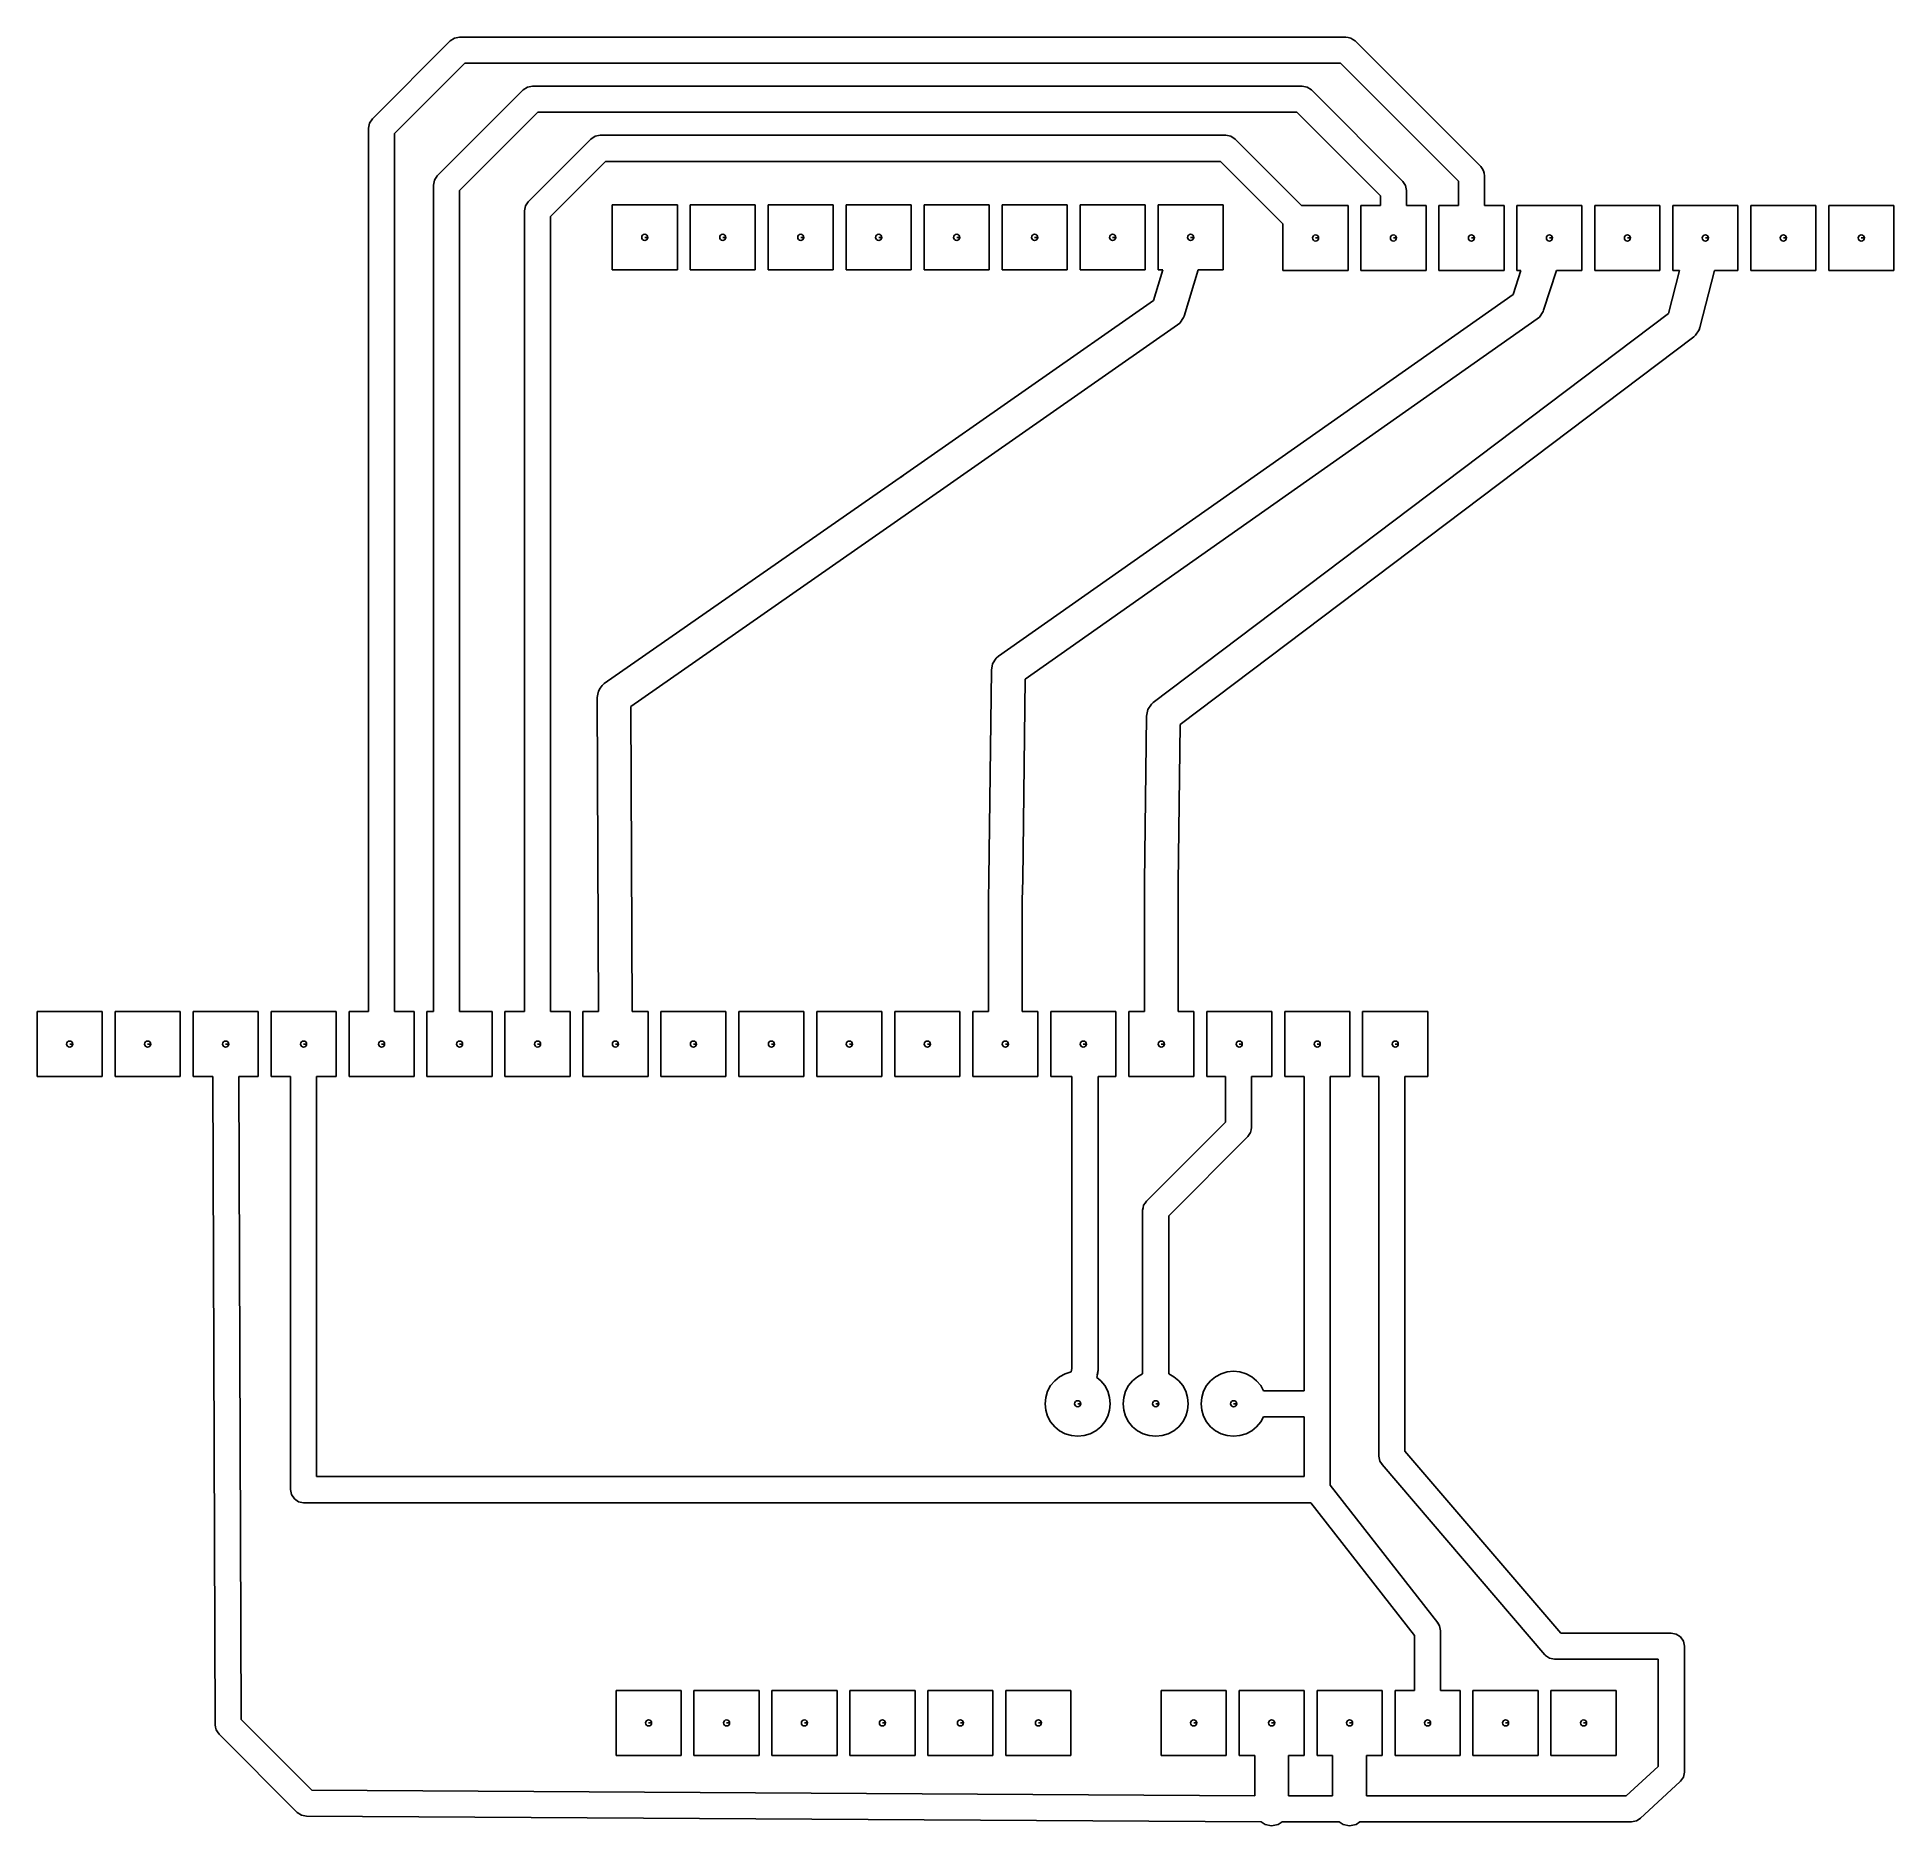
# Model space of a CAD drawing. Extents: x -39.1 to 21.3, y -29.8 to 28.5.
import ezdxf

# ---------------------------------------------------------------- set-up
doc = ezdxf.new("R2010")
doc.units = 0
doc.header["$LTSCALE"] = 0.000394
doc.layers.add('PLAN_1', color=7, linetype='CONTINUOUS')

msp = doc.modelspace()

# ---------------------------------------------------------------- linework, layer by layer
at = {"layer": 'PLAN_1', "color": 7}
for p, q in [((-25.537271, 28.490204, 0.25), (-25.675179, 28.398056, 0.25)), ((-25.374599, 28.52256, 0.25), (-25.537271, 28.490204, 0.25)), ((3.497581, 28.52256, 0.25), (-25.374599, 28.52256, 0.25)), ((3.575039, 28.507156, 0.25), (3.497581, 28.52256, 0.25)), ((3.660252, 28.490204, 0.25), (3.575039, 28.507156, 0.25)), ((3.721184, 28.449493, 0.25), (3.660252, 28.490204, 0.25)), ((3.798161, 28.398056, 0.25), (3.721184, 28.449493, 0.25)), ((-25.675179, 28.398056, 0.25), (-28.215179, 25.858055, 0.25)), ((7.890003, 24.308754, 0.25), (3.798161, 28.398056, 0.25)), ((-27.489519, 25.381409, 0.25), (-25.198524, 27.672401, 0.25)), ((-25.198524, 27.672401, 0.25), (3.321583, 27.672401, 0.25)), ((3.321583, 27.672401, 0.25), (7.164436, 23.831924, 0.25)), ((-23.302818, 26.800392, 0.25), (-26.099358, 24.003853, 0.25)), ((-23.164911, 26.89254, 0.25), (-23.302818, 26.800392, 0.25)), ((-23.002239, 26.924896, 0.25), (-23.164911, 26.89254, 0.25)), ((2.072639, 26.924896, 0.25), (-23.002239, 26.924896, 0.25)), ((2.23531, 26.89254, 0.25), (2.072639, 26.924896, 0.25)), ((2.373219, 26.800392, 0.25), (2.23531, 26.89254, 0.25)), ((5.350098, 23.823517, 0.25), (2.373219, 26.800392, 0.25)), ((-25.373697, 23.527206, 0.25), (-22.826164, 26.074738, 0.25)), ((-22.826164, 26.074738, 0.25), (1.896564, 26.074738, 0.25)), ((1.896564, 26.074738, 0.25), (4.624435, 23.34687, 0.25)), ((-28.307325, 25.720154, 0.25), (-28.339682, 25.55748, 0.25)), ((-28.339682, 25.55748, 0.25), (-28.339682, -3.222359, 0.25)), ((-28.215179, 25.858055, 0.25), (-28.307325, 25.720154, 0.25)), ((-27.489519, -3.222359, 0.25), (-27.489519, 25.381409, 0.25)), ((-21.092831, 25.200386, 0.25), (-23.135178, 23.160576, 0.25)), ((-20.955109, 25.292343, 0.25), (-21.092831, 25.200386, 0.25)), ((-20.792439, 25.324699, 0.25), (-20.955109, 25.292343, 0.25)), ((-0.408939, 25.324699, 0.25), (-20.792439, 25.324699, 0.25)), ((-0.246269, 25.292343, 0.25), (-0.408939, 25.324699, 0.25)), ((-0.108231, 25.200066, 0.25), (-0.246269, 25.292343, 0.25)), ((2.051254, 23.038696, 0.25), (-0.108231, 25.200066, 0.25)), ((-22.409517, 22.683769, 0.25), (-20.616516, 24.474541, 0.25)), ((-20.616516, 24.474541, 0.25), (-0.585125, 24.474541, 0.25)), ((-0.585125, 24.474541, 0.25), (1.44944, 22.438202, 0.25)), ((7.933922, 24.243073, 0.25), (7.890003, 24.308754, 0.25)), ((7.982193, 24.170876, 0.25), (7.933922, 24.243073, 0.25)), ((-26.191504, 23.865952, 0.25), (-26.22386, 23.703278, 0.25)), ((-26.22386, 23.703278, 0.25), (-26.22386, -3.222359, 0.25)), ((-26.099358, 24.003853, 0.25), (-26.191504, 23.865952, 0.25)), ((5.442242, 23.685616, 0.25), (5.350098, 23.823517, 0.25)), ((5.474602, 23.522942, 0.25), (5.442242, 23.685616, 0.25)), ((7.164436, 23.831924, 0.25), (7.164436, 23.038696, 0.25)), ((7.998241, 24.090324, 0.25), (7.982193, 24.170876, 0.25)), ((8.014603, 24.00808, 0.25), (7.998241, 24.090324, 0.25)), ((8.014603, 23.038696, 0.25), (8.014603, 24.00808, 0.25)), ((-25.373697, -3.222359, 0.25), (-25.373697, 23.527206, 0.25)), ((-23.227324, 23.022675, 0.25), (-23.25968, 22.860001, 0.25)), ((-23.135178, 23.160576, 0.25), (-23.227324, 23.022675, 0.25)), ((-18.279476, 23.059021, 0.25), (-20.399639, 23.059021, 0.25)), ((-20.399639, 23.059021, 0.25), (-20.399639, 20.938858, 0.25)), ((-18.279476, 20.938858, 0.25), (-18.279476, 23.059021, 0.25)), ((-15.739479, 23.059021, 0.25), (-17.859642, 23.059021, 0.25)), ((-17.859642, 23.059021, 0.25), (-17.859642, 20.938858, 0.25)), ((-15.739479, 20.938858, 0.25), (-15.739479, 23.059021, 0.25)), ((-13.199478, 23.059021, 0.25), (-15.319641, 23.059021, 0.25)), ((-15.319641, 23.059021, 0.25), (-15.319641, 20.938858, 0.25)), ((-13.199478, 20.938858, 0.25), (-13.199478, 23.059021, 0.25)), ((-10.659477, 23.059021, 0.25), (-12.77964, 23.059021, 0.25)), ((-12.77964, 23.059021, 0.25), (-12.77964, 20.938858, 0.25)), ((-10.659477, 20.938858, 0.25), (-10.659477, 23.059021, 0.25)), ((-8.119476, 23.059021, 0.25), (-10.239639, 23.059021, 0.25)), ((-10.239639, 23.059021, 0.25), (-10.239639, 20.938858, 0.25)), ((-8.119476, 20.938858, 0.25), (-8.119476, 23.059021, 0.25)), ((-5.579479, 23.059021, 0.25), (-7.699642, 23.059021, 0.25)), ((-7.699642, 23.059021, 0.25), (-7.699642, 20.938858, 0.25)), ((-5.579479, 20.938858, 0.25), (-5.579479, 23.059021, 0.25)), ((-3.039478, 23.059021, 0.25), (-5.159641, 23.059021, 0.25)), ((-5.159641, 23.059021, 0.25), (-5.159641, 20.938858, 0.25)), ((-3.039478, 20.938858, 0.25), (-3.039478, 23.059021, 0.25)), ((-0.499477, 23.059021, 0.25), (-2.61964, 23.059021, 0.25)), ((-2.61964, 23.059021, 0.25), (-2.61964, 20.938858, 0.25)), ((-0.499477, 20.938858, 0.25), (-0.499477, 23.059021, 0.25)), ((3.569603, 23.038696, 0.25), (2.051254, 23.038696, 0.25)), ((3.569603, 20.918533, 0.25), (3.569603, 23.038696, 0.25)), ((4.624435, 23.038696, 0.25), (3.989437, 23.038696, 0.25)), ((3.989437, 23.038696, 0.25), (3.989437, 20.918533, 0.25)), ((4.624435, 23.34687, 0.25), (4.624435, 23.038696, 0.25)), ((5.474602, 23.038696, 0.25), (5.474602, 23.522942, 0.25)), ((6.1096, 23.038696, 0.25), (5.474602, 23.038696, 0.25)), ((6.1096, 20.918533, 0.25), (6.1096, 23.038696, 0.25)), ((7.164436, 23.038696, 0.25), (6.529438, 23.038696, 0.25)), ((6.529438, 23.038696, 0.25), (6.529438, 20.918533, 0.25)), ((8.649601, 23.038696, 0.25), (8.014603, 23.038696, 0.25)), ((8.649601, 20.918533, 0.25), (8.649601, 23.038696, 0.25)), ((11.189602, 23.038696, 0.25), (9.069439, 23.038696, 0.25)), ((9.069439, 23.038696, 0.25), (9.069439, 20.918533, 0.25)), ((11.189602, 20.918533, 0.25), (11.189602, 23.038696, 0.25)), ((13.729595, 23.038696, 0.25), (11.609432, 23.038696, 0.25)), ((11.609432, 23.038696, 0.25), (11.609432, 20.918533, 0.25)), ((13.729595, 20.918533, 0.25), (13.729595, 23.038696, 0.25)), ((16.269596, 23.038696, 0.25), (14.149433, 23.038696, 0.25)), ((14.149433, 23.038696, 0.25), (14.149433, 20.918533, 0.25)), ((16.269596, 20.918533, 0.25), (16.269596, 23.038696, 0.25)), ((18.809597, 23.038696, 0.25), (16.689434, 23.038696, 0.25)), ((16.689434, 23.038696, 0.25), (16.689434, 20.918533, 0.25)), ((18.809597, 20.918533, 0.25), (18.809597, 23.038696, 0.25)), ((21.349598, 23.038696, 0.25), (19.229435, 23.038696, 0.25)), ((19.229435, 23.038696, 0.25), (19.229435, 20.918533, 0.25)), ((21.349598, 20.918533, 0.25), (21.349598, 23.038696, 0.25)), ((-23.25968, 22.860001, 0.25), (-23.25968, -3.222359, 0.25)), ((-22.409517, -3.222359, 0.25), (-22.409517, 22.683769, 0.25)), ((1.44944, 22.438202, 0.25), (1.44944, 20.918533, 0.25)), ((-19.339558, 21.99894, 1), (-19.239559, 21.99894, 1)), ((-16.799561, 21.99894, 1), (-16.699562, 21.99894, 1)), ((-14.25956, 21.99894, 1), (-14.159561, 21.99894, 1)), ((-11.719559, 21.99894, 1), (-11.61956, 21.99894, 1)), ((-9.179558, 21.99894, 1), (-9.079559, 21.99894, 1)), ((-6.639561, 21.99894, 1), (-6.539562, 21.99894, 1)), ((-4.09956, 21.99894, 1), (-3.999561, 21.99894, 1)), ((-1.559559, 21.99894, 1), (-1.45956, 21.99894, 1)), ((2.509521, 21.978615, 1), (2.60952, 21.978615, 1)), ((5.049519, 21.978615, 1), (5.149517, 21.978615, 1)), ((7.58952, 21.978615, 1), (7.689518, 21.978615, 1)), ((10.12952, 21.978615, 1), (10.229519, 21.978615, 1)), ((12.669514, 21.978615, 1), (12.769512, 21.978615, 1)), ((15.209515, 21.978615, 1), (15.309513, 21.978615, 1)), ((17.749516, 21.978615, 1), (17.849514, 21.978615, 1)), ((20.289516, 21.978615, 1), (20.389515, 21.978615, 1)), ((-20.399639, 20.938858, 0.25), (-18.279476, 20.938858, 0.25)), ((-17.859642, 20.938858, 0.25), (-15.739479, 20.938858, 0.25)), ((-15.319641, 20.938858, 0.25), (-13.199478, 20.938858, 0.25)), ((-12.77964, 20.938858, 0.25), (-10.659477, 20.938858, 0.25)), ((-10.239639, 20.938858, 0.25), (-8.119476, 20.938858, 0.25)), ((-7.699642, 20.938858, 0.25), (-5.579479, 20.938858, 0.25)), ((-5.159641, 20.938858, 0.25), (-3.039478, 20.938858, 0.25)), ((-2.463661, 20.938858, 0.25), (-2.77047, 19.94252, 0.25)), ((-2.61964, 20.938858, 0.25), (-2.463661, 20.938858, 0.25)), ((-1.771065, 19.436165, 0.25), (-1.308331, 20.938858, 0.25)), ((-1.308331, 20.938858, 0.25), (-0.499477, 20.938858, 0.25)), ((1.44944, 20.918533, 0.25), (3.569603, 20.918533, 0.25)), ((3.989437, 20.918533, 0.25), (6.1096, 20.918533, 0.25)), ((6.529438, 20.918533, 0.25), (8.649601, 20.918533, 0.25)), ((9.200905, 20.918533, 0.25), (8.94574, 20.140366, 0.25)), ((9.069439, 20.918533, 0.25), (9.200905, 20.918533, 0.25)), ((9.937836, 19.6222, 0.25), (10.362911, 20.918533, 0.25)), ((10.362911, 20.918533, 0.25), (11.189602, 20.918533, 0.25)), ((11.609432, 20.918533, 0.25), (13.729595, 20.918533, 0.25)), ((14.36832, 20.918533, 0.25), (14.011395, 19.523979, 0.25)), ((14.149433, 20.918533, 0.25), (14.36832, 20.918533, 0.25)), ((15.033161, 19.062973, 0.25), (15.508076, 20.918533, 0.25)), ((15.508076, 20.918533, 0.25), (16.269596, 20.918533, 0.25)), ((16.689434, 20.918533, 0.25), (18.809597, 20.918533, 0.25)), ((19.229435, 20.918533, 0.25), (21.349598, 20.918533, 0.25)), ((8.94574, 20.140366, 0.25), (-7.815697, 8.350967, 0.25)), ((-2.77047, 19.94252, 0.25), (-10.915588, 14.252403, 0.25)), ((14.011395, 19.523979, 0.25), (-2.77869, 6.846474, 0.25)), ((-1.908318, 19.20826, 0.25), (-1.788643, 19.387367, 0.25)), ((-1.788643, 19.387367, 0.25), (-1.771065, 19.436165, 0.25)), ((9.730854, 19.342651, 0.25), (9.803619, 19.403839, 0.25)), ((9.803619, 19.403839, 0.25), (9.923294, 19.582947, 0.25)), ((9.923294, 19.582947, 0.25), (9.937836, 19.6222, 0.25)), ((-10.283249, 13.347237, 0.25), (-1.982529, 19.146057, 0.25)), ((-6.94931, 7.610416, 0.25), (9.730854, 19.342651, 0.25)), ((-1.982529, 19.146057, 0.25), (-1.908318, 19.20826, 0.25)), ((-1.897404, 6.128334, 0.25), (14.83099, 18.759266, 0.25)), ((14.83099, 18.759266, 0.25), (14.888699, 18.809479, 0.25)), ((14.888699, 18.809479, 0.25), (15.008373, 18.988586, 0.25)), ((15.008373, 18.988586, 0.25), (15.033161, 19.062973, 0.25)), ((-10.915588, 14.252403, 0.25), (-20.658566, 7.460762, 0.25)), ((-10.915588, 14.252403, 0.25), (-10.989799, 14.190201, 0.25)), ((-19.789539, 6.720589, 0.25), (-10.28371, 13.346916, 0.25)), ((-10.28371, 13.346916, 0.25), (-10.209038, 13.409439, 0.25)), ((-8.050163, 7.899399, 0.25), (-8.128777, 1.111164, 0.25)), ((-8.008137, 8.110672, 0.25), (-8.050163, 7.899399, 0.25)), ((-7.888462, 8.28978, 0.25), (-8.008137, 8.110672, 0.25)), ((-7.815697, 8.350967, 0.25), (-7.888462, 8.28978, 0.25)), ((-20.79377, 7.307644, 0.25), (-20.853146, 7.217957, 0.25)), ((-20.733238, 7.398239, 0.25), (-20.79377, 7.307644, 0.25)), ((-20.658566, 7.460762, 0.25), (-20.733238, 7.398239, 0.25)), ((-7.024921, 1.083126, 0.25), (-6.94931, 7.610416, 0.25)), ((-20.874237, 7.111931, 0.25), (-20.894707, 7.00668, 0.25)), ((-20.894707, 7.00668, 0.25), (-20.851215, -3.222359, 0.25)), ((-20.853146, 7.217957, 0.25), (-20.874237, 7.111931, 0.25)), ((-19.74704, -3.222359, 0.25), (-19.789539, 6.720589, 0.25)), ((-2.836399, 6.796261, 0.25), (-2.956074, 6.617153, 0.25)), ((-2.77869, 6.846474, 0.25), (-2.836399, 6.796261, 0.25)), ((-2.9981, 6.40588, 0.25), (-3.066635, 0.98996, 0.25)), ((-2.956074, 6.617153, 0.25), (-2.9981, 6.40588, 0.25)), ((-1.962517, 0.976219, 0.25), (-1.897404, 6.128334, 0.25)), ((-8.128777, 1.111164, 0.25), (-8.1465, 0.418011, 0.25)), ((-7.042358, 0.403057, 0.25), (-7.024921, 1.083126, 0.25)), ((-3.066635, 0.98996, 0.25), (-3.066681, -3.222359, 0.25)), ((-1.962517, -3.222359, 0.25), (-1.962517, 0.976219, 0.25)), ((-8.1465, 0.418011, 0.25), (-8.146683, 0.403858, 0.25)), ((-8.146683, 0.403858, 0.25), (-8.146683, -3.222359, 0.25)), ((-7.042519, 0.390568, 0.25), (-7.042358, 0.403057, 0.25)), ((-7.042519, -3.222359, 0.25), (-7.042519, 0.390568, 0.25)), ((-37.014515, -3.222359, 0.25), (-39.134678, -3.222359, 0.25)), ((-39.134678, -3.222359, 0.25), (-39.134678, -5.342522, 0.25)), ((-37.014515, -5.342522, 0.25), (-37.014515, -3.222359, 0.25)), ((-34.474514, -3.222359, 0.25), (-36.594677, -3.222359, 0.25)), ((-36.594677, -3.222359, 0.25), (-36.594677, -5.342522, 0.25)), ((-34.474514, -5.342522, 0.25), (-34.474514, -3.222359, 0.25)), ((-31.934517, -3.222359, 0.25), (-34.05468, -3.222359, 0.25)), ((-34.05468, -3.222359, 0.25), (-34.05468, -5.342522, 0.25)), ((-31.934517, -5.342522, 0.25), (-31.934517, -3.222359, 0.25)), ((-29.394516, -3.222359, 0.25), (-31.514679, -3.222359, 0.25)), ((-31.514679, -3.222359, 0.25), (-31.514679, -5.342522, 0.25)), ((-29.394516, -5.342522, 0.25), (-29.394516, -3.222359, 0.25)), ((-28.339682, -3.222359, 0.25), (-28.974682, -3.222359, 0.25)), ((-28.974682, -3.222359, 0.25), (-28.974682, -5.342522, 0.25)), ((-26.854519, -3.222359, 0.25), (-27.489519, -3.222359, 0.25)), ((-26.854519, -5.342522, 0.25), (-26.854519, -3.222359, 0.25)), ((-26.22386, -3.222359, 0.25), (-26.434681, -3.222359, 0.25)), ((-26.434681, -3.222359, 0.25), (-26.434681, -5.342522, 0.25)), ((-24.314518, -3.222359, 0.25), (-25.373697, -3.222359, 0.25)), ((-24.314518, -5.342522, 0.25), (-24.314518, -3.222359, 0.25)), ((-23.25968, -3.222359, 0.25), (-23.89468, -3.222359, 0.25)), ((-23.89468, -3.222359, 0.25), (-23.89468, -5.342522, 0.25)), ((-21.774517, -3.222359, 0.25), (-22.409517, -3.222359, 0.25)), ((-21.774517, -5.342522, 0.25), (-21.774517, -3.222359, 0.25)), ((-20.851215, -3.222359, 0.25), (-21.354679, -3.222359, 0.25)), ((-21.354679, -3.222359, 0.25), (-21.354679, -5.342522, 0.25)), ((-19.234516, -3.222359, 0.25), (-19.74704, -3.222359, 0.25)), ((-19.234516, -5.342522, 0.25), (-19.234516, -3.222359, 0.25)), ((-16.694519, -3.222359, 0.25), (-18.814682, -3.222359, 0.25)), ((-18.814682, -3.222359, 0.25), (-18.814682, -5.342522, 0.25)), ((-16.694519, -5.342522, 0.25), (-16.694519, -3.222359, 0.25)), ((-14.154518, -3.222359, 0.25), (-16.274681, -3.222359, 0.25)), ((-16.274681, -3.222359, 0.25), (-16.274681, -5.342522, 0.25)), ((-14.154518, -5.342522, 0.25), (-14.154518, -3.222359, 0.25)), ((-11.614517, -3.222359, 0.25), (-13.73468, -3.222359, 0.25)), ((-13.73468, -3.222359, 0.25), (-13.73468, -5.342522, 0.25)), ((-11.614517, -5.342522, 0.25), (-11.614517, -3.222359, 0.25)), ((-9.074516, -3.222359, 0.25), (-11.194679, -3.222359, 0.25)), ((-11.194679, -3.222359, 0.25), (-11.194679, -5.342522, 0.25)), ((-9.074516, -5.342522, 0.25), (-9.074516, -3.222359, 0.25)), ((-8.146683, -3.222359, 0.25), (-8.654682, -3.222359, 0.25)), ((-8.654682, -3.222359, 0.25), (-8.654682, -5.342522, 0.25)), ((-6.534519, -3.222359, 0.25), (-7.042519, -3.222359, 0.25)), ((-6.534519, -5.342522, 0.25), (-6.534519, -3.222359, 0.25)), ((-3.994518, -3.222359, 0.25), (-6.114681, -3.222359, 0.25)), ((-6.114681, -3.222359, 0.25), (-6.114681, -5.342522, 0.25)), ((-3.994518, -5.342522, 0.25), (-3.994518, -3.222359, 0.25)), ((-3.066681, -3.222359, 0.25), (-3.57468, -3.222359, 0.25)), ((-3.57468, -3.222359, 0.25), (-3.57468, -5.342522, 0.25)), ((-1.454517, -3.222359, 0.25), (-1.962517, -3.222359, 0.25)), ((-1.454517, -5.342522, 0.25), (-1.454517, -3.222359, 0.25)), ((1.08548, -3.222359, 0.25), (-1.034683, -3.222359, 0.25)), ((-1.034683, -3.222359, 0.25), (-1.034683, -5.342522, 0.25)), ((1.08548, -5.342522, 0.25), (1.08548, -3.222359, 0.25)), ((3.625481, -3.222359, 0.25), (1.505318, -3.222359, 0.25)), ((1.505318, -3.222359, 0.25), (1.505318, -5.342522, 0.25)), ((3.625481, -5.342522, 0.25), (3.625481, -3.222359, 0.25)), ((6.165482, -3.222359, 0.25), (4.045319, -3.222359, 0.25)), ((4.045319, -3.222359, 0.25), (4.045319, -5.342522, 0.25)), ((6.165482, -5.342522, 0.25), (6.165482, -3.222359, 0.25)), ((-38.074596, -4.28244, 1), (-37.974598, -4.28244, 1)), ((-35.534595, -4.28244, 1), (-35.434593, -4.28244, 1)), ((-32.994598, -4.28244, 1), (-32.8946, -4.28244, 1)), ((-30.454597, -4.28244, 1), (-30.354597, -4.28244, 1)), ((-27.9146, -4.28244, 1), (-27.8146, -4.28244, 1)), ((-25.374599, -4.28244, 1), (-25.274599, -4.28244, 1)), ((-22.834599, -4.28244, 1), (-22.734598, -4.28244, 1)), ((-20.294598, -4.28244, 1), (-20.194599, -4.28244, 1)), ((-17.754601, -4.28244, 1), (-17.654602, -4.28244, 1)), ((-15.2146, -4.28244, 1), (-15.114601, -4.28244, 1)), ((-12.674599, -4.28244, 1), (-12.5746, -4.28244, 1)), ((-10.134598, -4.28244, 1), (-10.034599, -4.28244, 1)), ((-7.594601, -4.28244, 1), (-7.494602, -4.28244, 1)), ((-5.0546, -4.28244, 1), (-4.954601, -4.28244, 1)), ((-2.514599, -4.28244, 1), (-2.4146, -4.28244, 1)), ((0.025398, -4.28244, 1), (0.125397, -4.28244, 1)), ((2.565399, -4.28244, 1), (2.665398, -4.28244, 1)), ((5.1054, -4.28244, 1), (5.205399, -4.28244, 1)), ((-39.134678, -5.342522, 0.25), (-37.014515, -5.342522, 0.25)), ((-36.594677, -5.342522, 0.25), (-34.474514, -5.342522, 0.25)), ((-34.05468, -5.342522, 0.25), (-33.415676, -5.342522, 0.25)), ((-33.415676, -5.342522, 0.25), (-33.335861, -26.459196, 0.25)), ((-32.486359, -26.282686, 0.25), (-32.565506, -5.342522, 0.25)), ((-32.565506, -5.342522, 0.25), (-31.934517, -5.342522, 0.25)), ((-31.514679, -5.342522, 0.25), (-30.879679, -5.342522, 0.25)), ((-30.879679, -5.342522, 0.25), (-30.879679, -18.798538, 0.25)), ((-30.029516, -18.373457, 0.25), (-30.029516, -5.342522, 0.25)), ((-30.029516, -5.342522, 0.25), (-29.394516, -5.342522, 0.25)), ((-28.974682, -5.342522, 0.25), (-26.854519, -5.342522, 0.25)), ((-26.434681, -5.342522, 0.25), (-24.314518, -5.342522, 0.25)), ((-23.89468, -5.342522, 0.25), (-21.774517, -5.342522, 0.25)), ((-21.354679, -5.342522, 0.25), (-19.234516, -5.342522, 0.25)), ((-18.814682, -5.342522, 0.25), (-16.694519, -5.342522, 0.25)), ((-16.274681, -5.342522, 0.25), (-14.154518, -5.342522, 0.25)), ((-13.73468, -5.342522, 0.25), (-11.614517, -5.342522, 0.25)), ((-11.194679, -5.342522, 0.25), (-9.074516, -5.342522, 0.25)), ((-8.654682, -5.342522, 0.25), (-6.534519, -5.342522, 0.25)), ((-6.114681, -5.342522, 0.25), (-5.423801, -5.342522, 0.25)), ((-5.423801, -5.342522, 0.25), (-5.423801, -14.854038, 0.25)), ((-4.573635, -14.899639, 0.25), (-4.573635, -5.342522, 0.25)), ((-4.573635, -5.342522, 0.25), (-3.994518, -5.342522, 0.25)), ((-3.57468, -5.342522, 0.25), (-1.454517, -5.342522, 0.25)), ((-1.034683, -5.342522, 0.25), (-0.425083, -5.342522, 0.25)), ((-0.425083, -5.342522, 0.25), (-0.425083, -6.821743, 0.25)), ((0.425083, -6.9977, 0.25), (0.425083, -5.342522, 0.25)), ((0.425083, -5.342522, 0.25), (1.08548, -5.342522, 0.25)), ((1.505318, -5.342522, 0.25), (2.140316, -5.342522, 0.25)), ((2.140316, -5.342522, 0.25), (2.140316, -6.349998, 0.25)), ((2.990482, -6.349998, 0.25), (2.990482, -5.342522, 0.25)), ((2.990482, -5.342522, 0.25), (3.625481, -5.342522, 0.25)), ((4.045319, -5.342522, 0.25), (4.573635, -5.342522, 0.25)), ((4.573635, -5.342522, 0.25), (4.573635, -17.703798, 0.25)), ((5.423801, -17.546757, 0.25), (5.423801, -5.342522, 0.25)), ((5.423801, -5.342522, 0.25), (6.165482, -5.342522, 0.25)), ((2.140316, -6.349998, 0.25), (2.140316, -8.798561, 0.25)), ((2.990482, -8.798561, 0.25), (2.990482, -6.349998, 0.25)), ((-0.425083, -6.821743, 0.25), (-2.998058, -9.397141, 0.25)), ((0.30072, -7.298138, 0.25), (0.347153, -7.228577, 0.25)), ((0.347153, -7.228577, 0.25), (0.392799, -7.160187, 0.25)), ((0.392799, -7.160187, 0.25), (0.409023, -7.078423, 0.25)), ((0.409023, -7.078423, 0.25), (0.425083, -6.9977, 0.25)), ((-2.272396, -9.873676, 0.25), (0.30072, -7.298138, 0.25)), ((2.140316, -8.798561, 0.25), (2.140316, -10.794998, 0.25)), ((2.990482, -10.794998, 0.25), (2.990482, -8.798561, 0.25)), ((-3.106503, -9.616997, 0.25), (-3.122562, -9.69772, 0.25)), ((-3.090202, -9.535049, 0.25), (-3.106503, -9.616997, 0.25)), ((-3.044632, -9.466843, 0.25), (-3.090202, -9.535049, 0.25)), ((-2.998058, -9.397141, 0.25), (-3.044632, -9.466843, 0.25)), ((-3.122562, -9.69772, 0.25), (-3.122562, -15.030445, 0.25)), ((-2.272396, -15.030445, 0.25), (-2.272396, -9.873676, 0.25)), ((2.140316, -10.794998, 0.25), (2.140316, -12.898119, 0.25)), ((2.990482, -12.898119, 0.25), (2.990482, -10.794998, 0.25)), ((2.140316, -12.898119, 0.25), (2.140316, -15.29842, 0.25)), ((2.990482, -15.29842, 0.25), (2.990482, -12.898119, 0.25)), ((-5.826431, -15.118032, 0.25), (-5.987072, -15.249866, 0.25)), ((-5.643154, -15.020071, 0.25), (-5.826431, -15.118032, 0.25)), ((-5.446922, -14.960545, 0.25), (-5.643154, -15.020071, 0.25)), ((-5.423801, -14.854038, 0.25), (-5.446922, -14.960545, 0.25)), ((-4.616798, -15.144072, 0.25), (-4.583313, -14.98982, 0.25)), ((-4.605995, -15.062311, 0.25), (-4.573635, -14.899639, 0.25)), ((-4.583313, -14.98982, 0.25), (-4.573635, -14.899639, 0.25)), ((-3.28643, -15.118032, 0.25), (-3.447071, -15.249866, 0.25)), ((-3.122562, -15.030445, 0.25), (-3.28643, -15.118032, 0.25)), ((-2.108528, -15.118032, 0.25), (-2.272396, -15.030445, 0.25)), ((-1.947887, -15.249866, 0.25), (-2.108528, -15.118032, 0.25)), ((-0.746429, -15.118032, 0.25), (-0.90707, -15.249866, 0.25)), ((-0.563152, -15.020071, 0.25), (-0.746429, -15.118032, 0.25)), ((-0.364288, -14.959745, 0.25), (-0.563152, -15.020071, 0.25)), ((-0.157478, -14.939377, 0.25), (-0.364288, -14.959745, 0.25)), ((0.049332, -14.959745, 0.25), (-0.157478, -14.939377, 0.25)), ((0.248196, -15.020071, 0.25), (0.049332, -14.959745, 0.25)), ((0.431473, -15.118032, 0.25), (0.248196, -15.020071, 0.25)), ((0.592113, -15.249866, 0.25), (0.431473, -15.118032, 0.25)), ((-6.216869, -15.593782, 0.25), (-6.277191, -15.792646, 0.25)), ((-6.118904, -15.410509, 0.25), (-6.216869, -15.593782, 0.25)), ((-5.987072, -15.249866, 0.25), (-6.118904, -15.410509, 0.25)), ((-4.487888, -15.249866, 0.25), (-4.616798, -15.144072, 0.25)), ((-4.356056, -15.410509, 0.25), (-4.487888, -15.249866, 0.25)), ((-4.258091, -15.593782, 0.25), (-4.356056, -15.410509, 0.25)), ((-4.197769, -15.792646, 0.25), (-4.258091, -15.593782, 0.25)), ((-3.676868, -15.593782, 0.25), (-3.73719, -15.792646, 0.25)), ((-3.578903, -15.410509, 0.25), (-3.676868, -15.593782, 0.25)), ((-3.447071, -15.249866, 0.25), (-3.578903, -15.410509, 0.25)), ((-1.816055, -15.410509, 0.25), (-1.947887, -15.249866, 0.25)), ((-1.71809, -15.593782, 0.25), (-1.816055, -15.410509, 0.25)), ((-1.657768, -15.792646, 0.25), (-1.71809, -15.593782, 0.25)), ((-1.136868, -15.593782, 0.25), (-1.197189, -15.792646, 0.25)), ((-1.038902, -15.410509, 0.25), (-1.136868, -15.593782, 0.25)), ((-0.90707, -15.249866, 0.25), (-1.038902, -15.410509, 0.25)), ((0.723946, -15.410509, 0.25), (0.592113, -15.249866, 0.25)), ((0.811539, -15.574377, 0.25), (0.723946, -15.410509, 0.25)), ((2.140316, -15.574377, 0.25), (0.811539, -15.574377, 0.25)), ((2.140316, -15.29842, 0.25), (2.140316, -15.574377, 0.25)), ((2.990482, -15.999458, 0.25), (2.990482, -15.29842, 0.25)), ((-6.277191, -15.792646, 0.25), (-6.297562, -15.999458, 0.25)), ((-6.297562, -15.999458, 0.25), (-6.277191, -16.20627, 0.25)), ((-6.277191, -16.20627, 0.25), (-6.216869, -16.405134, 0.25)), ((-5.23748, -15.999458, 1), (-5.137482, -15.999458, 1)), ((-4.258091, -16.405134, 0.25), (-4.197769, -16.20627, 0.25)), ((-4.177399, -15.999458, 0.25), (-4.197769, -15.792646, 0.25)), ((-4.197769, -16.20627, 0.25), (-4.177399, -15.999458, 0.25)), ((-3.73719, -15.792646, 0.25), (-3.757561, -15.999458, 0.25)), ((-3.757561, -15.999458, 0.25), (-3.73719, -16.20627, 0.25)), ((-3.73719, -16.20627, 0.25), (-3.676868, -16.405134, 0.25)), ((-2.697479, -15.999458, 1), (-2.597481, -15.999458, 1)), ((-1.71809, -16.405134, 0.25), (-1.657768, -16.20627, 0.25)), ((-1.637398, -15.999458, 0.25), (-1.657768, -15.792646, 0.25)), ((-1.657768, -16.20627, 0.25), (-1.637398, -15.999458, 0.25)), ((-1.197189, -15.792646, 0.25), (-1.21756, -15.999458, 0.25)), ((-1.21756, -15.999458, 0.25), (-1.197189, -16.20627, 0.25)), ((-1.197189, -16.20627, 0.25), (-1.136868, -16.405134, 0.25)), ((-0.157478, -15.999458, 1), (-0.05748, -15.999458, 1)), ((2.990482, -18.097498, 0.25), (2.990482, -15.999458, 0.25)), ((-6.216869, -16.405134, 0.25), (-6.118904, -16.588408, 0.25)), ((-6.118904, -16.588408, 0.25), (-5.987072, -16.749048, 0.25)), ((-5.987072, -16.749048, 0.25), (-5.826431, -16.880884, 0.25)), ((-5.826431, -16.880884, 0.25), (-5.643154, -16.978846, 0.25)), ((-4.831806, -16.978846, 0.25), (-4.648529, -16.880884, 0.25)), ((-4.648529, -16.880884, 0.25), (-4.487888, -16.74905, 0.25)), ((-4.487888, -16.74905, 0.25), (-4.356056, -16.588408, 0.25)), ((-4.356056, -16.588408, 0.25), (-4.258091, -16.405134, 0.25)), ((-3.676868, -16.405134, 0.25), (-3.578903, -16.588408, 0.25)), ((-3.578903, -16.588408, 0.25), (-3.447071, -16.749048, 0.25)), ((-3.447071, -16.749048, 0.25), (-3.28643, -16.880884, 0.25)), ((-3.28643, -16.880884, 0.25), (-3.103153, -16.978846, 0.25)), ((-2.291805, -16.978846, 0.25), (-2.108528, -16.880884, 0.25)), ((-2.108528, -16.880884, 0.25), (-1.947887, -16.74905, 0.25)), ((-1.947887, -16.74905, 0.25), (-1.816055, -16.588408, 0.25)), ((-1.816055, -16.588408, 0.25), (-1.71809, -16.405134, 0.25)), ((-1.136868, -16.405134, 0.25), (-1.038902, -16.588408, 0.25)), ((-1.038902, -16.588408, 0.25), (-0.90707, -16.749048, 0.25)), ((-0.90707, -16.749048, 0.25), (-0.746429, -16.880884, 0.25)), ((-0.746429, -16.880884, 0.25), (-0.563152, -16.978846, 0.25)), ((0.248196, -16.978846, 0.25), (0.431473, -16.880884, 0.25)), ((0.431473, -16.880884, 0.25), (0.592113, -16.74905, 0.25)), ((0.592113, -16.74905, 0.25), (0.723946, -16.588408, 0.25)), ((0.723946, -16.588408, 0.25), (0.811539, -16.42454, 0.25)), ((0.811539, -16.42454, 0.25), (2.140316, -16.42454, 0.25)), ((2.140316, -16.42454, 0.25), (2.140316, -18.097498, 0.25)), ((-5.643154, -16.978846, 0.25), (-5.44429, -17.039171, 0.25)), ((-5.44429, -17.039171, 0.25), (-5.23748, -17.05954, 0.25)), ((-5.23748, -17.05954, 0.25), (-5.03067, -17.039171, 0.25)), ((-5.03067, -17.039171, 0.25), (-4.831806, -16.978846, 0.25)), ((-3.103153, -16.978846, 0.25), (-2.904289, -17.039171, 0.25)), ((-2.904289, -17.039171, 0.25), (-2.697479, -17.05954, 0.25)), ((-2.697479, -17.05954, 0.25), (-2.490669, -17.039171, 0.25)), ((-2.490669, -17.039171, 0.25), (-2.291805, -16.978846, 0.25)), ((-0.563152, -16.978846, 0.25), (-0.364288, -17.039171, 0.25)), ((-0.364288, -17.039171, 0.25), (-0.157478, -17.05954, 0.25)), ((-0.157478, -17.05954, 0.25), (0.049332, -17.039171, 0.25)), ((0.049332, -17.039171, 0.25), (0.248196, -16.978846, 0.25)), ((2.140316, -18.097498, 0.25), (2.140316, -18.373457, 0.25)), ((2.990482, -18.652164, 0.25), (2.990482, -18.097498, 0.25)), ((4.573635, -17.703798, 0.25), (4.605995, -17.86647, 0.25)), ((4.605995, -17.86647, 0.25), (4.675739, -17.980165, 0.25)), ((4.605995, -17.86647, 0.25), (4.698139, -18.004377, 0.25)), ((4.675739, -17.980165, 0.25), (9.976715, -24.175224, 0.25)), ((10.495426, -23.473776, 0.25), (5.423801, -17.546757, 0.25)), ((2.140316, -18.373457, 0.25), (-30.029516, -18.373457, 0.25)), ((6.494461, -23.136761, 0.25), (2.990482, -18.652164, 0.25)), ((-30.879679, -18.798538, 0.25), (-30.847322, -18.96121, 0.25)), ((-30.847322, -18.96121, 0.25), (-30.755177, -19.099117, 0.25)), ((-30.755177, -19.099117, 0.25), (-30.61727, -19.191263, 0.25)), ((-30.61727, -19.191263, 0.25), (-30.454597, -19.223619, 0.25)), ((-30.454597, -19.223619, 0.25), (2.358078, -19.223619, 0.25)), ((2.358078, -19.223619, 0.25), (5.734417, -23.544851, 0.25)), ((5.734417, -23.544851, 0.25), (5.734417, -25.338137, 0.25)), ((6.552223, -23.235806, 0.25), (6.460079, -23.097898, 0.25)), ((6.552223, -23.235806, 0.25), (6.494461, -23.136761, 0.25)), ((6.584583, -23.398478, 0.25), (6.552223, -23.235806, 0.25)), ((6.584583, -25.338137, 0.25), (6.584583, -23.398478, 0.25)), ((14.099537, -23.473776, 0.25), (10.495426, -23.473776, 0.25)), ((14.262211, -23.506132, 0.25), (14.099537, -23.473776, 0.25)), ((14.400112, -23.598278, 0.25), (14.262211, -23.506132, 0.25)), ((9.976715, -24.175224, 0.25), (9.999115, -24.199436, 0.25)), ((14.49226, -23.736185, 0.25), (14.400112, -23.598278, 0.25)), ((14.524616, -23.898857, 0.25), (14.49226, -23.736185, 0.25)), ((14.524616, -27.998417, 0.25), (14.524616, -23.898857, 0.25)), ((9.999115, -24.199436, 0.25), (10.13702, -24.291582, 0.25)), ((10.13702, -24.291582, 0.25), (10.299694, -24.323938, 0.25)), ((10.299694, -24.323938, 0.25), (13.674458, -24.323938, 0.25)), ((13.674458, -24.323938, 0.25), (13.674458, -27.812403, 0.25)), ((-18.157558, -25.338137, 0.25), (-20.277721, -25.338137, 0.25)), ((-20.277721, -25.338137, 0.25), (-20.277721, -27.4583, 0.25)), ((-18.157558, -27.4583, 0.25), (-18.157558, -25.338137, 0.25)), ((-15.617558, -25.338137, 0.25), (-17.73772, -25.338137, 0.25)), ((-17.73772, -25.338137, 0.25), (-17.73772, -27.4583, 0.25)), ((-15.617558, -27.4583, 0.25), (-15.617558, -25.338137, 0.25)), ((-13.077557, -25.338137, 0.25), (-15.19772, -25.338137, 0.25)), ((-15.19772, -25.338137, 0.25), (-15.19772, -27.4583, 0.25)), ((-13.077557, -27.4583, 0.25), (-13.077557, -25.338137, 0.25)), ((-10.53756, -25.338137, 0.25), (-12.657722, -25.338137, 0.25)), ((-12.657722, -25.338137, 0.25), (-12.657722, -27.4583, 0.25)), ((-10.53756, -27.4583, 0.25), (-10.53756, -25.338137, 0.25)), ((-7.997559, -25.338137, 0.25), (-10.117722, -25.338137, 0.25)), ((-10.117722, -25.338137, 0.25), (-10.117722, -27.4583, 0.25)), ((-7.997559, -27.4583, 0.25), (-7.997559, -25.338137, 0.25)), ((-5.457558, -25.338137, 0.25), (-7.577721, -25.338137, 0.25)), ((-7.577721, -25.338137, 0.25), (-7.577721, -27.4583, 0.25)), ((-5.457558, -27.4583, 0.25), (-5.457558, -25.338137, 0.25)), ((-2.51804, -25.338137, 0.25), (-2.51804, -27.4583, 0.25)), ((-0.397877, -25.338137, 0.25), (-2.51804, -25.338137, 0.25)), ((-0.397877, -27.4583, 0.25), (-0.397877, -25.338137, 0.25)), ((2.13958, -25.338137, 0.25), (0.019417, -25.338137, 0.25)), ((0.019417, -25.338137, 0.25), (0.019417, -27.4583, 0.25)), ((2.13958, -27.4583, 0.25), (2.13958, -25.338137, 0.25)), ((4.679581, -25.338137, 0.25), (2.559418, -25.338137, 0.25)), ((2.559418, -25.338137, 0.25), (2.559418, -27.4583, 0.25)), ((4.679581, -27.4583, 0.25), (4.679581, -25.338137, 0.25)), ((5.734417, -25.338137, 0.25), (5.099419, -25.338137, 0.25)), ((5.099419, -25.338137, 0.25), (5.099419, -27.4583, 0.25)), ((7.219582, -25.338137, 0.25), (6.584583, -25.338137, 0.25)), ((7.219582, -27.4583, 0.25), (7.219582, -25.338137, 0.25)), ((7.639416, -25.338137, 0.25), (7.639416, -27.4583, 0.25)), ((9.759579, -25.338137, 0.25), (7.639416, -25.338137, 0.25)), ((9.759579, -27.4583, 0.25), (9.759579, -25.338137, 0.25)), ((10.179417, -25.338137, 0.25), (10.179417, -27.4583, 0.25)), ((12.29958, -25.338137, 0.25), (10.179417, -25.338137, 0.25)), ((12.29958, -27.4583, 0.25), (12.29958, -25.338137, 0.25)), ((-33.335861, -26.459196, 0.25), (-33.319519, -26.541338, 0.25)), ((-33.319519, -26.541338, 0.25), (-33.302887, -26.623331, 0.25)), ((-30.183258, -28.590376, 0.25), (-32.486359, -26.282686, 0.25)), ((-19.21764, -26.398218, 1), (-19.117641, -26.398218, 1)), ((-16.677639, -26.398218, 1), (-16.577641, -26.398218, 1)), ((-14.137638, -26.398218, 1), (-14.03764, -26.398218, 1)), ((-11.597641, -26.398218, 1), (-11.497643, -26.398218, 1)), ((-9.05764, -26.398218, 1), (-8.957642, -26.398218, 1)), ((-6.517639, -26.398218, 1), (-6.417641, -26.398218, 1)), ((-1.457958, -26.398218, 1), (-1.35796, -26.398218, 1)), ((1.079498, -26.398218, 1), (1.179497, -26.398218, 1)), ((3.619499, -26.398218, 1), (3.719498, -26.398218, 1)), ((6.1595, -26.398218, 1), (6.259499, -26.398218, 1)), ((8.699497, -26.398218, 1), (8.799496, -26.398218, 1)), ((11.239498, -26.398218, 1), (11.339497, -26.398218, 1)), ((-33.302887, -26.623331, 0.25), (-33.262482, -26.68331, 0.25)), ((-33.262482, -26.68331, 0.25), (-33.21022, -26.760889, 0.25)), ((-33.21022, -26.760889, 0.25), (-30.661495, -29.314697, 0.25)), ((-20.277721, -27.4583, 0.25), (-18.157558, -27.4583, 0.25)), ((-17.73772, -27.4583, 0.25), (-15.617558, -27.4583, 0.25)), ((-15.19772, -27.4583, 0.25), (-13.077557, -27.4583, 0.25)), ((-12.657722, -27.4583, 0.25), (-10.53756, -27.4583, 0.25)), ((-10.117722, -27.4583, 0.25), (-7.997559, -27.4583, 0.25)), ((-7.577721, -27.4583, 0.25), (-5.457558, -27.4583, 0.25)), ((-2.51804, -27.4583, 0.25), (-0.397877, -27.4583, 0.25)), ((0.019417, -27.4583, 0.25), (0.527416, -27.4583, 0.25)), ((0.527416, -27.4583, 0.25), (0.527416, -28.771492, 0.25)), ((1.63158, -28.774755, 0.25), (1.63158, -27.4583, 0.25)), ((1.63158, -27.4583, 0.25), (2.13958, -27.4583, 0.25)), ((2.559418, -27.4583, 0.25), (3.067417, -27.4583, 0.25)), ((3.067417, -27.4583, 0.25), (3.067417, -27.939997, 0.25)), ((4.171581, -27.939997, 0.25), (4.171581, -27.4583, 0.25)), ((4.171581, -27.4583, 0.25), (4.679581, -27.4583, 0.25)), ((5.099419, -27.4583, 0.25), (7.219582, -27.4583, 0.25)), ((7.639416, -27.4583, 0.25), (9.759579, -27.4583, 0.25)), ((10.179417, -27.4583, 0.25), (12.29958, -27.4583, 0.25)), ((13.674458, -27.812403, 0.25), (12.632763, -28.774755, 0.25)), ((3.067417, -27.939997, 0.25), (3.067417, -28.774755, 0.25)), ((4.171581, -28.774755, 0.25), (4.171581, -27.939997, 0.25)), ((13.087513, -29.51207, 0.25), (14.387989, -28.310652, 0.25)), ((14.387989, -28.310652, 0.25), (14.400112, -28.298996, 0.25)), ((14.400112, -28.298996, 0.25), (14.49226, -28.161089, 0.25)), ((14.49226, -28.161089, 0.25), (14.524616, -27.998417, 0.25)), ((0.527416, -28.771492, 0.25), (-30.183258, -28.590376, 0.25)), ((3.067417, -28.774755, 0.25), (1.63158, -28.774755, 0.25)), ((12.632763, -28.774755, 0.25), (4.171581, -28.774755, 0.25)), ((-30.661495, -29.314697, 0.25), (-30.523291, -29.407143, 0.25)), ((-30.523291, -29.407143, 0.25), (-30.360619, -29.439499, 0.25)), ((-30.360619, -29.439499, 0.25), (0.738049, -29.622913, 0.25)), ((0.738049, -29.622913, 0.25), (0.868225, -29.709892, 0.25)), ((1.290771, -29.709892, 0.25), (1.417946, -29.624918, 0.25)), ((1.417946, -29.624918, 0.25), (3.281052, -29.624918, 0.25)), ((3.281052, -29.624918, 0.25), (3.408226, -29.709892, 0.25)), ((3.830772, -29.709894, 0.25), (3.957947, -29.624918, 0.25)), ((3.957947, -29.624918, 0.25), (12.799061, -29.624918, 0.25)), ((12.799061, -29.624918, 0.25), (12.961735, -29.59256, 0.25)), ((12.961735, -29.59256, 0.25), (13.099636, -29.500416, 0.25)), ((12.961735, -29.59256, 0.25), (13.087513, -29.51207, 0.25)), ((0.868225, -29.709892, 0.25), (1.079498, -29.751919, 0.25)), ((1.079498, -29.751919, 0.25), (1.290771, -29.709892, 0.25)), ((3.408226, -29.709892, 0.25), (3.619499, -29.751919, 0.25)), ((3.619499, -29.751919, 0.25), (3.830772, -29.709894, 0.25))]:
    msp.add_line(p, q, dxfattribs=at)
for centre in [(-19.339558, 21.99894, 1), (-16.799561, 21.99894, 1), (-14.25956, 21.99894, 1), (-11.719559, 21.99894, 1), (-9.179558, 21.99894, 1), (-6.639561, 21.99894, 1), (-4.09956, 21.99894, 1), (-1.559559, 21.99894, 1), (2.509521, 21.978615, 1), (5.049519, 21.978615, 1), (7.58952, 21.978615, 1), (10.12952, 21.978615, 1), (12.669514, 21.978615, 1), (15.209515, 21.978615, 1), (17.749516, 21.978615, 1), (20.289516, 21.978615, 1), (-38.074596, -4.28244, 1), (-35.534595, -4.28244, 1), (-32.994598, -4.28244, 1), (-30.454597, -4.28244, 1), (-27.9146, -4.28244, 1), (-25.374599, -4.28244, 1), (-22.834599, -4.28244, 1), (-20.294598, -4.28244, 1), (-17.754601, -4.28244, 1), (-15.2146, -4.28244, 1), (-12.674599, -4.28244, 1), (-10.134598, -4.28244, 1), (-7.594601, -4.28244, 1), (-5.0546, -4.28244, 1), (-2.514599, -4.28244, 1), (0.025398, -4.28244, 1), (2.565399, -4.28244, 1), (5.1054, -4.28244, 1), (-5.23748, -15.999458, -2), (-2.697479, -15.999458, 1), (-0.157478, -15.999458, 1), (-19.21764, -26.398218, 1), (-16.677639, -26.398218, 1), (-14.137638, -26.398218, 1), (-11.597641, -26.398218, 1), (-9.05764, -26.398218, 1), (-6.517639, -26.398218, 1), (-1.457958, -26.398218, 1), (1.079498, -26.398218, 1), (3.619499, -26.398218, 1), (6.1595, -26.398218, 1), (8.699497, -26.398218, 1), (11.239498, -26.398218, 1)]:
    msp.add_circle(centre, 0.1, dxfattribs=at)

doc.saveas('drawing.dxf')
